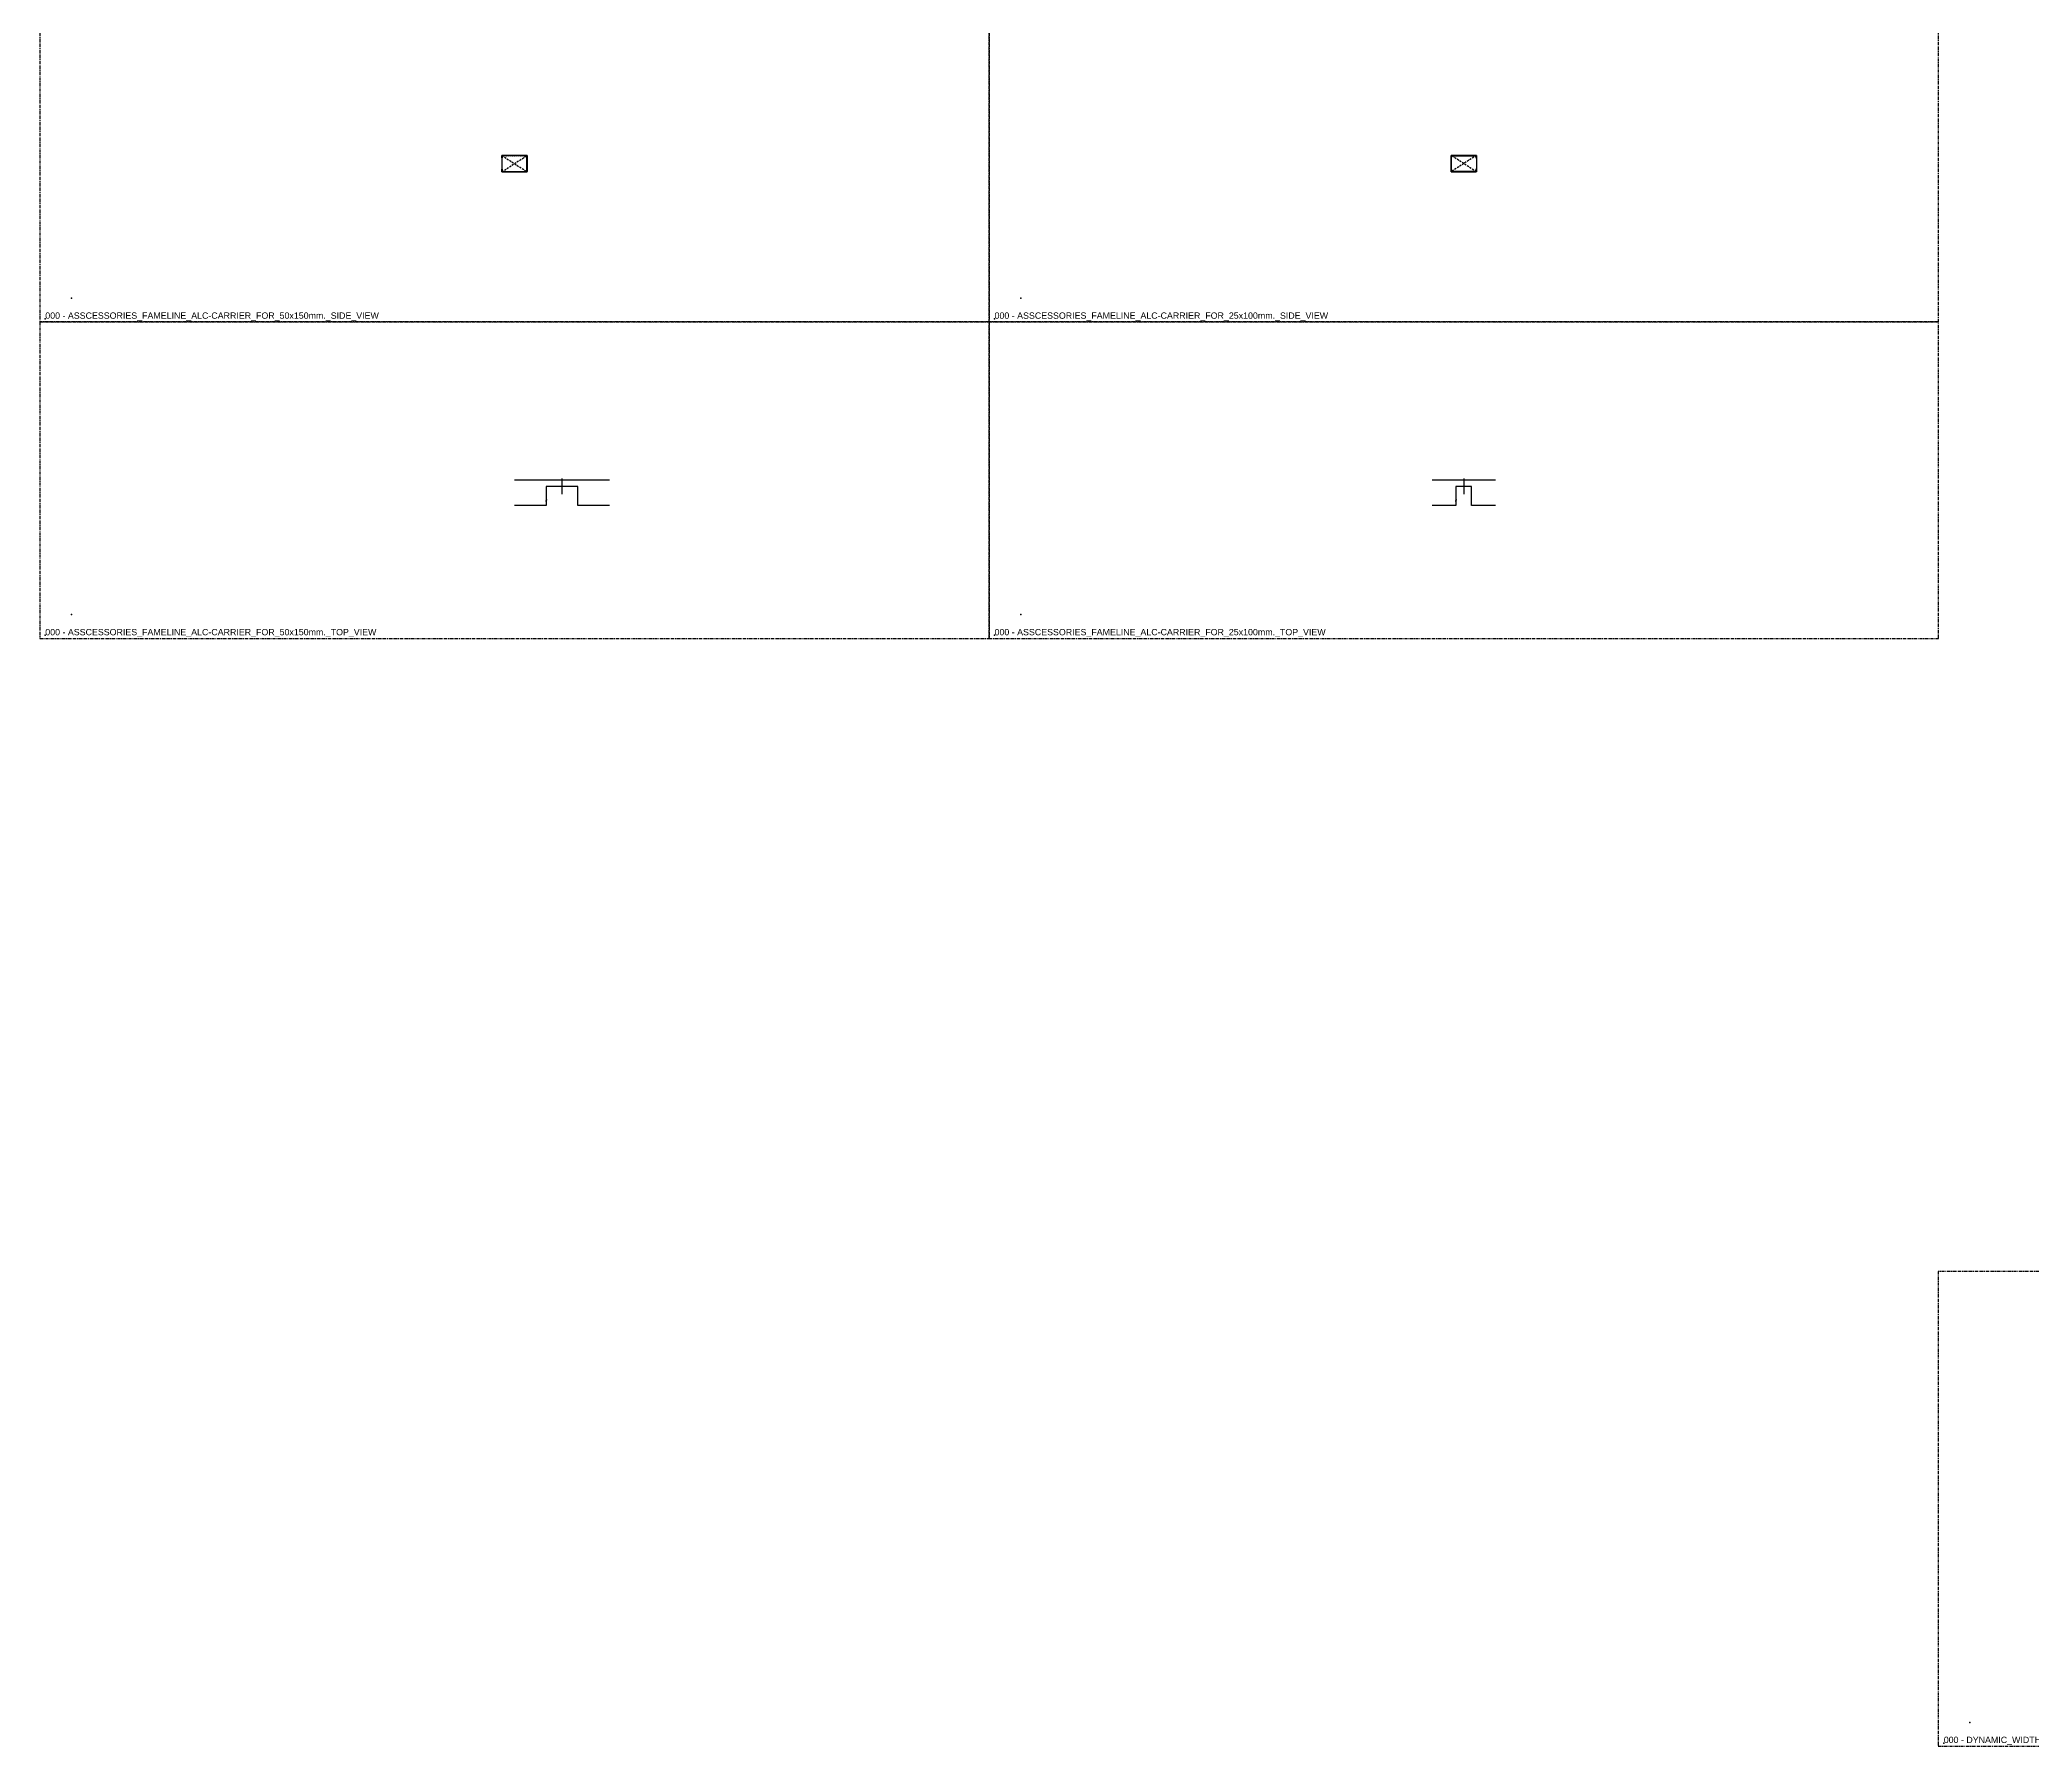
# Model space of a CAD drawing. Header units: millimetres. Extents: x -244126 to 368105, y -173968 to 259060.
# Drawn here: x -2803 to 345, y 44745 to 47441 of the extents above; entities that cross this region are included whole.
import ezdxf

# ---------------------------------------------------------------- set-up
doc = ezdxf.new("R2010")
doc.units = ezdxf.units.MM
doc.header["$MEASUREMENT"] = 0
for name, pattern in [('005_GG_TA_LINE', [13.75, 5, -1.25, 1.25, -1.25, 5]), ('HIDDEN', [9.525, 6.35, -3.175]), ('SLD-Solid', [0])]:
    doc.linetypes.add(name, pattern=pattern)
for name, color, linetype in [('000 - H A T C H', 8, 'Continuous'), ('000 - SYMBOL CON', 1, 'Continuous'), ('000 - WIPEOUT', 250, 'Continuous'), ('001 - ASCESSORIES', 1, 'Continuous')]:
    doc.layers.add(name, color=color, linetype=linetype)
doc.styles.get("Standard").update_dxf_attribs({"font": 'arial.ttf'})
pattern_1 = [(45, (-15462.6393, 6516.9696), (-0.67351921, 0.67351921), []), (45, (-15462.1903, 6516.9696), (-0.67351921, 0.67351921), [])]

# ---------------------------------------------------------------- blocks, each defined once
blk = doc.blocks.new('*U1756')
at = {"color": 0, "linetype": '005_GG_TA_LINE'}
blk.add_lwpolyline([(0, 0), (500, 0), (500, 750), (0, 750)], close=True, dxfattribs=at)
for p in [(50, 37.5), (8.6, 4.9)]:
    blk.add_point(p, dxfattribs=at)
blk.add_attdef('NAMEBLK', (8.6, 4.9), '', height=10, dxfattribs=at)
blk = doc.blocks.new('*U2995')
at = {"color": 0, "linetype": '005_GG_TA_LINE'}
blk.add_lwpolyline([(0, 0), (1500, 0), (1500, 500), (0, 500)], close=True, dxfattribs=at)
for p in [(50, 37.5), (8.6, 4.9)]:
    blk.add_point(p, dxfattribs=at)
blk.add_attdef('NAMEBLK', (8.6, 4.9), '', height=10, dxfattribs=at)
blk = doc.blocks.new('000 - ASSCESSORIES_FAMELINE_ALC-CARRIER_FOR_50x150mm._SIDE_VIEW')
blk.add_wipeout([(-20, -13), (20, -13), (20, 13), (-20, 13)]).dxf.layer = '000 - WIPEOUT'
at = {"layer": '000 - H A T C H'}
h = blk.add_hatch(dxfattribs=at)
h.set_pattern_fill('ANSI32', color=256, scale=0.1)
h.set_pattern_definition(pattern_1)
edge = h.paths.add_edge_path()
edge.add_line((-20, 9), (-20, 12.3))
edge.add_arc((-19.3, 12.3), 0.7, 90, 180, ccw=False)
edge.add_line((-19.3, 13), (19.3, 13))
edge.add_arc((19.3, 12.3), 0.7, 0, 90, ccw=False)
edge.add_line((20, 12.3), (20, -12.3))
edge.add_arc((19.3, -12.3), 0.7, 270, 360, ccw=False)
edge.add_line((19.3, -13), (-19.3, -13))
edge.add_arc((-19.3, -12.3), 0.7, 180, 270, ccw=False)
edge.add_line((-20, -12.3), (-20, -9))
edge.add_line((-20, -9), (-19.3, -9))
edge.add_line((-19.3, -9), (-19.3, -12.1))
edge.add_arc((-19.1, -12.1), 0.2, 180, 270)
edge.add_line((-19.1, -12.3), (19.1, -12.3))
edge.add_arc((19.1, -12.1), 0.2, 270, 360)
edge.add_line((19.3, -12.1), (19.3, 12.1))
edge.add_arc((19.1, 12.1), 0.2, 0, 90)
edge.add_line((19.1, 12.3), (-19.1, 12.3))
edge.add_arc((-19.1, 12.1), 0.2, 90, 180)
edge.add_line((-19.3, 12.1), (-19.3, 9))
edge.add_line((-19.3, 9), (-20, 9))
at = {"layer": '000 - SYMBOL CON', "color": 8, "linetype": 'HIDDEN', "ltscale": 0.5}
for points in [[(-20, -13), (20, 13)], [(-20, 13), (20, -13)]]:
    blk.add_lwpolyline(points, dxfattribs=at)
at = {"layer": '001 - ASCESSORIES', "color": 0}
blk.add_lwpolyline([(-20, 9), (-20, 12.3, -0.414214), (-19.3, 13), (19.3, 13, -0.414214), (20, 12.3), (20, -12.3, -0.414214), (19.3, -13), (-19.3, -13, -0.414214), (-20, -12.3), (-20, -9), (-19.3, -9), (-19.3, -12.1, 0.414214), (-19.1, -12.3), (19.1, -12.3, 0.414214), (19.3, -12.1), (19.3, 12.1, 0.414214), (19.1, 12.3), (-19.1, 12.3, 0.414214), (-19.3, 12.1), (-19.3, 9)], format="xyb", close=True, dxfattribs=at)
at = {"layer": 'Defpoints', "color": 250}
blk.add_lwpolyline([(-20, -13), (20, -13), (20, 13), (-20, 13)], close=True, dxfattribs=at)
blk = doc.blocks.new('000 - ASSCESSORIES_FAMELINE_ALC-CARRIER_FOR_50x150mm._TOP_VIEW')
at = {"layer": '001 - ASCESSORIES', "color": 0}
for p, q in [((0, 150), (0, 0)), ((40, 150), (40, 100)), ((40, 50), (40, 0))]:
    blk.add_line(p, q, dxfattribs=at)
at = {"layer": '001 - ASCESSORIES', "color": 0, "linetype": 'SLD-Solid', "lineweight": 15}
blk.add_line((32, 50), (31.2, 50.2), dxfattribs=at)
at = {"layer": '001 - ASCESSORIES', "color": 0}
for points in [[(40, 100), (10, 100), (10, 50), (40, 50)], [(34.2, 50), (30.4, 51.1), (30.3, 50.5)], [(32, 50), (30.3, 50.5)]]:
    blk.add_lwpolyline(points, dxfattribs=at)
at = {"layer": '001 - ASCESSORIES', "color": 0, "linetype": 'SLD-Solid', "lineweight": 15}
blk.add_arc((270.3, 886), 868.8, 253.9699, 254.0359, dxfattribs=at)
at = {"layer": 'Defpoints', "color": 250}
blk.add_lwpolyline([(-2.3, 75), (22.3, 75)], dxfattribs=at)
blk = doc.blocks.new('000 - ASSCESSORIES_FAMELINE_ALC-CARRIER_FOR_25x100mm._SIDE_VIEW')
blk.add_wipeout([(-20, -13), (20, -13), (20, 13), (-20, 13)]).dxf.layer = '000 - WIPEOUT'
at = {"layer": '000 - H A T C H'}
h = blk.add_hatch(dxfattribs=at)
h.set_pattern_fill('ANSI32', color=256, scale=0.1)
h.set_pattern_definition(pattern_1)
edge = h.paths.add_edge_path()
edge.add_line((-20, 9), (-20, 12.3))
edge.add_arc((-19.3, 12.3), 0.7, 90, 180, ccw=False)
edge.add_line((-19.3, 13), (19.3, 13))
edge.add_arc((19.3, 12.3), 0.7, 0, 90, ccw=False)
edge.add_line((20, 12.3), (20, -12.3))
edge.add_arc((19.3, -12.3), 0.7, 270, 360, ccw=False)
edge.add_line((19.3, -13), (-19.3, -13))
edge.add_arc((-19.3, -12.3), 0.7, 180, 270, ccw=False)
edge.add_line((-20, -12.3), (-20, -9))
edge.add_line((-20, -9), (-19.3, -9))
edge.add_line((-19.3, -9), (-19.3, -12.1))
edge.add_arc((-19.1, -12.1), 0.2, 180, 270)
edge.add_line((-19.1, -12.3), (19.1, -12.3))
edge.add_arc((19.1, -12.1), 0.2, 270, 360)
edge.add_line((19.3, -12.1), (19.3, 12.1))
edge.add_arc((19.1, 12.1), 0.2, 0, 90)
edge.add_line((19.1, 12.3), (-19.1, 12.3))
edge.add_arc((-19.1, 12.1), 0.2, 90, 180)
edge.add_line((-19.3, 12.1), (-19.3, 9))
edge.add_line((-19.3, 9), (-20, 9))
at = {"layer": '000 - SYMBOL CON', "color": 8, "linetype": 'HIDDEN', "ltscale": 0.5}
for points in [[(-20, -13), (20, 13)], [(-20, 13), (20, -13)]]:
    blk.add_lwpolyline(points, dxfattribs=at)
at = {"layer": '001 - ASCESSORIES', "color": 0}
blk.add_lwpolyline([(-20, 9), (-20, 12.3, -0.414214), (-19.3, 13), (19.3, 13, -0.414214), (20, 12.3), (20, -12.3, -0.414214), (19.3, -13), (-19.3, -13, -0.414214), (-20, -12.3), (-20, -9), (-19.3, -9), (-19.3, -12.1, 0.414214), (-19.1, -12.3), (19.1, -12.3, 0.414214), (19.3, -12.1), (19.3, 12.1, 0.414214), (19.1, 12.3), (-19.1, 12.3, 0.414214), (-19.3, 12.1), (-19.3, 9)], format="xyb", close=True, dxfattribs=at)
at = {"layer": 'Defpoints', "color": 250}
blk.add_lwpolyline([(-20, -13), (20, -13), (20, 13), (-20, 13)], close=True, dxfattribs=at)
blk = doc.blocks.new('000 - ASSCESSORIES_FAMELINE_ALC-CARRIER_FOR_25x100mm._TOP_VIEW')
at = {"layer": '001 - ASCESSORIES', "color": 0}
for p, q in [((0, 100), (0, 0)), ((40, 100), (40, 62.5)), ((40, 37.5), (40, 0))]:
    blk.add_line(p, q, dxfattribs=at)
at = {"layer": '001 - ASCESSORIES', "color": 0, "linetype": 'SLD-Solid', "lineweight": 15}
blk.add_line((32, 37.5), (31.2, 37.7), dxfattribs=at)
at = {"layer": '001 - ASCESSORIES', "color": 0}
for points in [[(40, 62.5), (10, 62.5), (10, 37.5), (40, 37.5)], [(34.2, 37.5), (30.4, 38.6), (30.3, 38)], [(32, 37.5), (30.3, 38)]]:
    blk.add_lwpolyline(points, dxfattribs=at)
at = {"layer": '001 - ASCESSORIES', "color": 0, "linetype": 'SLD-Solid', "lineweight": 15}
blk.add_arc((270.3, 873.5), 868.8, 253.9699, 254.0359, dxfattribs=at)
at = {"layer": 'Defpoints', "color": 250}
blk.add_lwpolyline([(-2.3, 50), (22.3, 50)], dxfattribs=at)

msp = doc.modelspace()

# ---------------------------------------------------------------- block references
at = {"layer": '001 - ASCESSORIES', "color": 0}
msp.add_blockref('000 - ASSCESSORIES_FAMELINE_ALC-CARRIER_FOR_50x150mm._SIDE_VIEW', (-2053.31805, 47245.17286), dxfattribs=at)
at = {"layer": '001 - ASCESSORIES', "color": 0, "xscale": -1}
msp.add_blockref('000 - ASSCESSORIES_FAMELINE_ALC-CARRIER_FOR_25x100mm._SIDE_VIEW', (-553.31805, 47245.17286), dxfattribs=at)
at = {"layer": '001 - ASCESSORIES', "linetype": '005_GG_TA_LINE'}
for name, p, values in [('*U2995', (-2803.31805, 46495.17286), {'NAMEBLK': '000 - ASSCESSORIES_FAMELINE_ALC-CARRIER_FOR_50x150mm._TOP_VIEW'}), ('*U2995', (-1303.31805, 46495.17286), {'NAMEBLK': '000 - ASSCESSORIES_FAMELINE_ALC-CARRIER_FOR_25x100mm._TOP_VIEW'}), ('*U1756', (196.64484, 44745.17286), {'NAMEBLK': '000 - DYNAMIC_WIDTH_FAMELINE_AL.SUN_LV_AF_[VARIES]+END_CAP_FRONT_VIEW'})]:
    msp.add_blockref(name, p, dxfattribs=at).add_auto_attribs(values)
at = {"layer": '001 - ASCESSORIES', "color": 0, "rotation": 270}
for name, p in [('000 - ASSCESSORIES_FAMELINE_ALC-CARRIER_FOR_50x150mm._TOP_VIEW', (-2053.31805, 46745.17286)), ('000 - ASSCESSORIES_FAMELINE_ALC-CARRIER_FOR_25x100mm._TOP_VIEW', (-603.31805, 46745.17286))]:
    msp.add_blockref(name, p, dxfattribs=at)

# ---------------------------------------------------------------- next in the draw order: block references
at = {"layer": '001 - ASCESSORIES', "linetype": '005_GG_TA_LINE'}
for p, values in [((-2803.31805, 46995.17286), {'NAMEBLK': '000 - ASSCESSORIES_FAMELINE_ALC-CARRIER_FOR_50x150mm._SIDE_VIEW'}), ((-1303.31805, 46995.17286), {'NAMEBLK': '000 - ASSCESSORIES_FAMELINE_ALC-CARRIER_FOR_25x100mm._SIDE_VIEW'})]:
    msp.add_blockref('*U2995', p, dxfattribs=at).add_auto_attribs(values)

doc.saveas('drawing.dxf')
